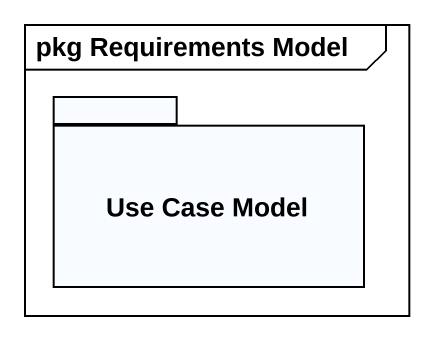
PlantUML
@startuml
mainframe pkg Requirements Model
package "Use Case Model" as Use_Case_Model {
}
@enduml
